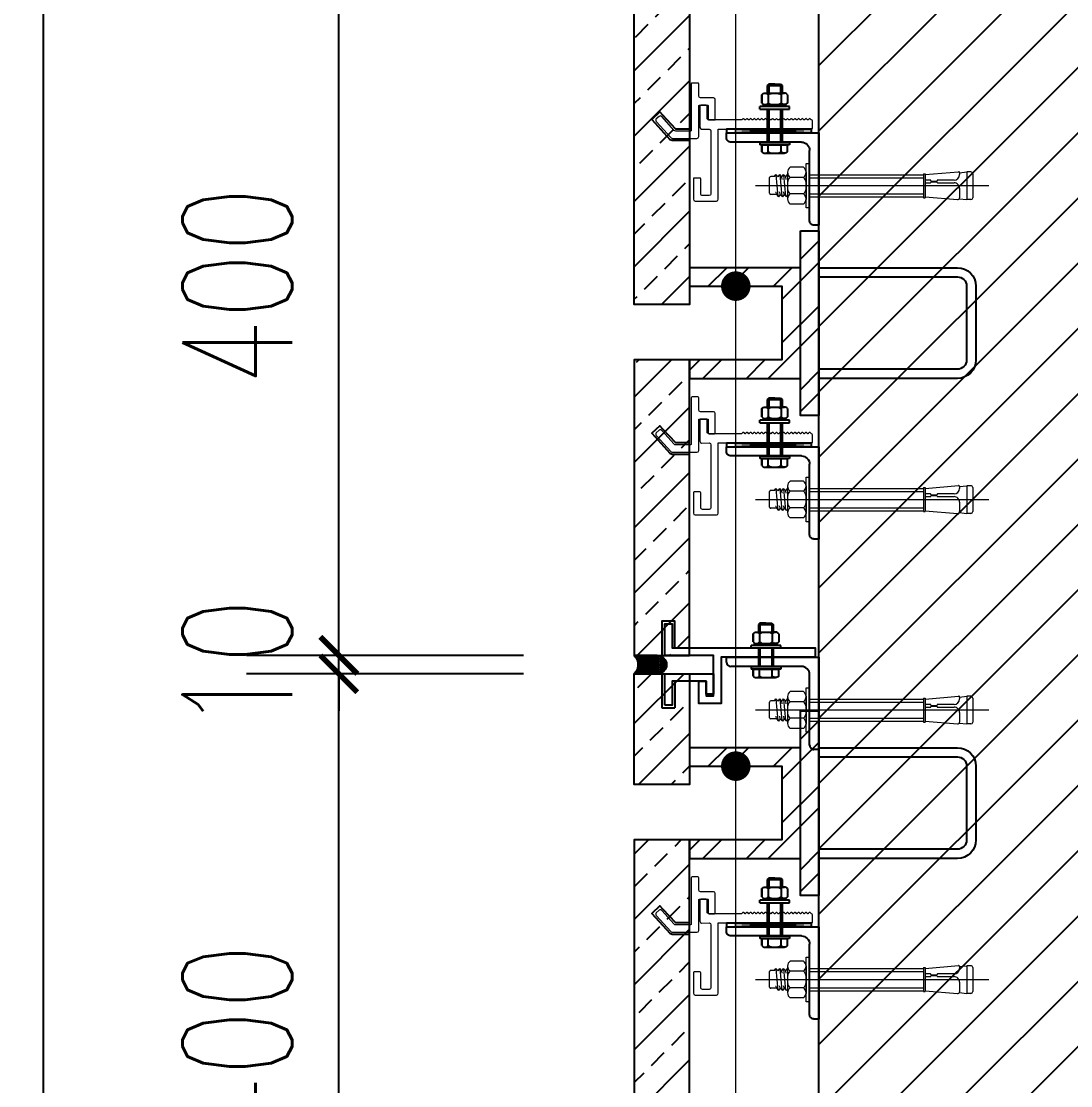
# Model space of a CAD drawing. Header units: millimetres. Extents: x 0 to 16820, y -11520 to 11880.
# Drawn here: x 10538 to 11106, y -5333 to -4757 of the extents above; entities that cross this region are included whole.
import ezdxf

# ---------------------------------------------------------------- set-up
doc = ezdxf.new("R2010")
doc.units = ezdxf.units.MM
doc.header["$LTSCALE"] = 1000
doc.linetypes.add('CENTER2', pattern=[1.125, 0.75, -0.125, 0.125, -0.125])
for name, color, linetype, lineweight in [('00-SGT-中心线', 1, 'CENTER2', 15), ('00-SGT-零部件', 31, 'Continuous', 9), ('A-ANNO-DIMS', 3, 'Continuous', 13), ('A-ANNO-IDEN-TEXT', 3, 'Continuous', 13), ('标注层', 1, 'Continuous', 18)]:
    doc.layers.add(name, color=color, linetype=linetype, lineweight=lineweight)
for name, color, linetype in [('A-SECT_WINDOW', 50, 'Continuous'), ('A-WALL', 6, 'Continuous'), ('A-WALL-HATCH', 252, 'Continuous'), ('GC', 2, 'Continuous'), ('PJ', 4, 'Continuous'), ('TC', 4, 'Continuous')]:
    doc.layers.add(name, color=color, linetype=linetype)
doc.styles.add('_TCH_DIM_T3', font='SIMPLEX', dxfattribs={"width": 0.7058823529411765, "bigfont": 'GBCBIG'})
doc.dimstyles.new('_TCH_ARCH&&20', dxfattribs={"dimtxt": 59.5, "dimasz": 20, "dimexe": 50, "dimexo": 60, "dimgap": 25.25, "dimtad": 1, "dimdec": 0, "dimzin": 0, "dimdsep": 46, "dimtxsty": '_TCH_DIM_T3', "dimblk": 'ARCHTICK', "dimcen": 0.09, "dimclrt": 7, "dimazin": 2, "dimtfac": 1, "dimtdec": 0, "dimtix": 1, "dimtmove": 2, "dimatfit": 3, "dimfxl": 20, "dimtolj": 1, "dimtzin": 0, "dimarcsym": 0})

# ---------------------------------------------------------------- blocks, each defined once
blk = doc.blocks.new('*U4')
at = {"layer": '00-SGT-中心线', "ltscale": 10}
blk.add_line((0, 29.34199742970259), (0, -97.09416626991697), dxfattribs=at)
at = {"layer": '00-SGT-零部件'}
for p, q in [((-4.736191685547965, 18.01676917992017), (-6, 16.82317243849366)), ((-5.782367659896408, 17.02871409303589), (5.799042426005144, 18.13170552979091)), ((-4.736191685547965, 18.01676917992017), (-4.736191685564336, 21.09853807983245)), ((-4.736191685547965, 18.01676917992017), (-3.367066011571296, 18.16889425480394)), ((-4.17431930220755, 21.66041046319469), (4.3230026333149, 21.66041046321243)), ((4.884875016673504, 19.12686683762786), (4.884875016673504, 21.09853807985701)), ((4.884875016673504, 19.12686683762786), (6.000000000000909, 18.32149879412009)), ((4.884875016673504, 17.26832519875188), (6.000000000000909, 18.32149879412009)), ((7.232422517313353, 12.00245722191039), (-7.232422517312443, 12.00245722191084)), ((-4.73619168555706, 15.91042198917557), (-6, 16.82317243849366)), ((-4.73619168555706, 15.91042198917557), (-6, 14.71682524775724)), ((-4.73619168555706, 13.80407479843916), (-6, 14.71682524775724)), ((-4.73619168555706, 13.80407479843916), (-6, 12.61047805702083)), ((-5.158124997537016, 12.00245722191039), (-6, 12.61047805702083)), ((-5.782367659898227, 14.92236690229902), (5.799042426006054, 16.02535833905358)), ((-5.782367659898227, 12.81601971156306), (5.799042426005144, 13.91901114831762)), ((-4.73619168555706, 15.91042198917557), (-3.367066011578572, 16.06254706405934)), ((-4.73619168555706, 13.80407479843916), (-3.367066011578572, 13.95619987332293)), ((3.367066011581301, 14.86942978708157), (4.736191685567064, 15.02155486196489)), ((3.367066011581301, 12.76308259634516), (4.736191685567064, 12.91520767122847)), ((4.736191685567064, 17.12790205270176), (4.884875016673504, 17.26832519875188)), ((4.736191685567064, 17.12790205270176), (6.000000000000909, 16.21515160338367)), ((4.736191685567064, 15.02155486196489), (4.884875016673504, 15.16197800801547)), ((4.736191685567064, 15.02155486196489), (6.000000000000909, 14.1088044126468)), ((4.736191685567064, 12.91520767122847), (6.000000000000909, 14.1088044126468)), ((4.736191685567064, 12.91520767122847), (6.000000000000909, 12.00245722191039)), ((4.884875016673504, 15.16197800801547), (6.000000000000909, 16.21515160338367)), ((-10, 3.405201388231944), (-10, 10.57370933172842)), ((-4.464845034626705, 3.405201388231944), (-4.464845034626705, 10.57370933172842)), ((4.464845034625796, 3.405201388231944), (4.464845034625796, 10.57370933172842)), ((9.99999999999909, 3.405201388232399), (9.99999999999909, 10.57370933172842)), ((7.480640591999872, 1.976453498049523), (-7.595985666152956, 1.976453498049523)), ((7.232422517313353, 1.976453498049977), (-7.232422517312443, 1.976453498049523)), ((-6.066155294115561, 4.547473508864641e-13), (-6.066155294115561, -61.61544928868852)), ((-4.439330033724218, 4.547473508864641e-13), (-4.439330033724218, -61.61544928868852)), ((4.307019445493097, 4.547473508864641e-13), (4.307019445493097, -61.61544928868852)), ((5.933844705884439, 4.547473508864641e-13), (5.933844705884439, -61.61544928868852)), ((-6.066155294115561, -62.61544928868898), (-7.589683113720639, -80.0724479317696)), ((6.433844705884439, -61.61544928868898), (-6.566155294115561, -61.61544928868898)), ((-6.566155294115561, -61.61544928868898), (-6.566155294115561, -62.61544928868898)), ((-6.566155294115561, -61.61544928868898), (-6.566155294115561, -62.61544928868898)), ((6.433844705884439, -62.61544928868898), (-6.566155294115561, -62.61544928868898)), ((1.556551403090452, -62.61544928868898), (1.556551403090452, -65.43316538027238)), ((2.989860005764967, -65.43316538027238), (2.989860005764967, -62.61544928868898)), ((5.935707454563271, -62.61528774290855), (7.527219112326748, -80.63414713555994)), ((6.433844705884439, -61.61544928868898), (6.433844705884439, -62.61544928868898)), ((6.433844705884439, -61.61544928868898), (6.433844705884439, -62.61544928868898)), ((1.873205704426255, -65.6331653802722), (1.756551403089361, -65.6331653802722)), ((1.756551403089361, -69.0797955965104), (1.873205704426255, -69.0797955965104)), ((2.073205704426982, -65.83316538027248), (2.073205704426982, -68.87979559651058)), ((2.473205704426618, -65.83316538027248), (2.473205704426618, -68.87979559651058)), ((2.673205704427346, -65.6331653802722), (2.78986000576424, -65.6331653802722)), ((2.78986000576424, -69.0797955965104), (2.673205704427346, -69.0797955965104)), ((1.556551403090452, -69.27979559651021), (1.556551403090452, -78.19570890802743)), ((2.989860005764967, -78.19570890802743), (2.989860005764967, -69.27979559651021)), ((-7.566155294115561, -87.33999999999969), (-7.566155294115561, -85.1243320524768)), ((7.433376175614285, -85.10269156370805), (-7.56568676383813, -85.10269156370805)), ((-7.098554450286429, -81.06101395349287), (-7.564285553576156, -85.08113199914396)), ((-1.443448596909548, -81.19570890802743), (-6.597308823579624, -81.19570890802743)), ((7.031023437043586, -81.19570890802743), (5.989860005764967, -81.19570890802743)), ((6.982272524638574, -81.19570890802743), (7.43197496535231, -85.08113199914396)), ((7.433844705884439, -87.33999999999969), (7.433844705884439, -85.1243320524768)), ((6.433844705884439, -88.33999999999969), (-6.566155294115561, -88.33999999999969))]:
    blk.add_line(p, q, dxfattribs=at)
blk.add_lwpolyline([(12.01884732376766, 1.871557887453037), (12.01884732376857, -9.094947017729282e-13), (-12.01884732376857, 4.547473508864641e-13), (-12.01884732376857, 1.871557887454401)], close=True, dxfattribs=at)
for centre, radius, start, end in [((-4.174319302206641, 21.09853807983245), 0.5618723833588902, 90.00000000010422, 180.0000000003648), ((4.323002633315809, 21.09853807985701), 0.5618723833588902, 0, 90.00000000010422), ((-7.232422517312443, 8.607594586231698), 3.394862635679373, 35.39036733621974, 144.6096326637803), ((-1.697267551942787, 8.607594586231698), 3.394862635679373, 90, 144.6096326637803), ((1.697267551940968, 8.607594586228515), 3.394862635679373, 35.39036733621974, 90), ((7.232422517313353, 8.607594586231698), 3.394862635679373, 35.39036733621974, 144.6096326637803), ((-7.232422517312443, 5.371316133728669), 3.394862635679373, 215.3903673361985, 324.6096326637802), ((-1.697267551942787, 5.371316133728669), 3.394862635679373, 215.3903673361985, 270), ((1.697267551940058, 5.371316133729124), 3.394862635679373, 270, 324.6096326637802), ((7.232422517313353, 5.371316133729124), 3.394862635679373, 215.3903673361985, 324.6096326637802), ((1.756551403089361, -65.43316538027238), 0.2, 180, 270), ((1.756551403089361, -69.27979559651021), 0.2, 90, 180), ((1.873205704426255, -65.83316538027248), 0.2, 0, 90), ((1.873205704426255, -68.87979559651012), 0.2, 270, 0), ((2.673205704427346, -65.83316538027248), 0.2, 90, 180), ((2.673205704427346, -68.87979559651012), 0.2, 180, 270), ((2.78986000576424, -65.43316538027238), 0.2, 270, 0), ((2.78986000576424, -69.27979559651021), 0.2, 0, 90), ((-6.597308823579624, -80.19570890802743), 1, 172.9196595749124, 270), ((-1.443448596909548, -78.19570890802743), 3, 270, 0), ((5.989860005764967, -78.19570890802743), 3, 180, 270), ((7.031023437043586, -80.69570890802743), 0.5, 270, 7.072405750483319), ((-7.066155294115561, -85.1243320524768), 0.5, 175.0434586997319, 180), ((6.933844705884439, -85.1243320524768), 0.5, 0, 4.956541300268078), ((-6.566155294115561, -87.33999999999969), 1, 180, 270), ((6.433844705884439, -87.33999999999969), 1, 270, 0)]:
    blk.add_arc(centre, radius, start, end, dxfattribs=at)
blk = doc.blocks.new('shicagj01')
for p, q in [((15.93297245167196, 12.89063540915959), (15.93297245167196, 14.29232732299715)), ((31.93297245167196, 12.89063540915959), (15.93297245167196, 12.89063540915959)), ((31.93297245167196, 12.89063540915959), (15.93297245167196, 12.89063540915959))]:
    blk.add_line(p, q)
at = {"layer": 'A-SECT_WINDOW', "color": 4}
blk.add_lwpolyline([(70, 2.061156200128607), (77.53263650478038, 2.061156200128607), (84.454322103702, 9.582275118213147), (86.08478692997596, 11.3052678554086), (90.49635110808595, 7.245305424905382), (80.64163187885424, -3.567286982550286), (79.54295317844662, -4.02237460098695), (70, -4.02237460098695)], dxfattribs=at)
at = {"layer": 'GC'}
for p, q in [((0, 0), (0, -50)), ((50, 0), (0, 0)), ((50, -2.666666666627862), (50, 0)), ((9.5, -5), (47.66678379393124, -5)), ((5.000000000029104, -47.6666666666697), (5, -9.5)), ((0, -50), (2.666666666686069, -50))]:
    blk.add_line(p, q, dxfattribs=at)
for centre, radius, start, end in [((9.5, -9.5), 4.500000000000001, 90, 180), ((47.66678379393124, -2.666666666656965), 2.333333333343035, 270.0000000012506, 1.250644989626358e-09), ((2.666666666700621, -47.66666666667152), 2.33333333332849, 269.9999999991662, 359.9999999993747)]:
    blk.add_arc(centre, radius, start, end, dxfattribs=at)
at = {"layer": 'PJ'}
for p, q in [((20.70399321056902, 26.29741359432228), (19.93297245167196, 25.57852069986984)), ((19.93297245167196, 25.57852069986984), (19.93297245167196, 21.48704534838907)), ((23.93297245167196, 26.29741359432228), (20.70399321056902, 26.29741359432228)), ((23.93297245167196, 26.29741359432228), (27.16195169184357, 26.29741359432228)), ((27.16195169184357, 26.29741359432228), (27.93297245167196, 25.57852069986984)), ((27.93297245167196, 25.57852069986984), (27.93297245167196, 21.48704534838907)), ((17.00987431779504, 20.62566065648571), (17.00476922094822, 16.15371201513335)), ((29.17669800389558, 21.48704534838907), (18.69435199536383, 21.48704534838907)), ((20.46887083631009, 20.63243565149605), (20.46887083631009, 16.15371201513335)), ((27.39707406703383, 20.62566065648571), (27.39707406703383, 16.15371201513335)), ((30.86117568146437, 20.62566065648571), (30.86117568146437, 16.15371201513335)), ((30.86117568146437, 16.15371201513335), (30.86117568146437, 20.62566065648571)), ((15.93297245167196, 14.29232732299715), (23.93297245167196, 14.29232732299715)), ((15.93297245167196, 12.89063540915959), (15.93297245167196, 14.29232732299715)), ((15.93297245167196, 14.29232732299715), (23.93297245167196, 14.29232732299715)), ((17.83047012612224, 14.29232732299715), (17.83047012612224, 15.29232732299715)), ((30.03547477629036, 15.29232732299715), (17.83047012612224, 15.29232732299715)), ((17.83047012612224, 14.29232732299715), (17.83047012612224, 15.29232732299715)), ((30.03547477629036, 15.29232732299715), (17.83047012612224, 15.29232732299715)), ((29.17669800389558, 15.29232732299715), (18.69435199536383, 15.29232732299715)), ((29.17669800389558, 15.29232732299715), (18.69435199536383, 15.29232732299715)), ((19.93297245167196, 12.89063540915959), (19.93517030775547, -5)), ((23.93297245167196, 15.29232732299715), (22.93297245167196, 14.29232732299715)), ((23.93297245167196, 15.29232732299715), (22.93297245167196, 14.29232732299715)), ((24.93297245167196, 15.29232732299715), (23.93297245167196, 14.29232732299715)), ((24.93297245167196, 15.29232732299715), (23.93297245167196, 14.29232732299715)), ((23.93297245167196, 14.29232732299715), (31.93297245167196, 14.29232732299715)), ((23.93297245167196, 14.29232732299715), (31.93297245167196, 14.29232732299715)), ((27.93297245167196, 12.89063540915959), (27.93517030775547, -5)), ((30.03547477629036, 14.29232732299715), (30.03547477629036, 15.29232732299715)), ((30.03547477629036, 14.29232732299715), (30.03547477629036, 15.29232732299715)), ((31.93297245167196, 12.89063540915959), (31.93297245167196, 14.29232732299715)), ((31.93297245167196, 12.89063540915959), (31.93297245167196, 14.29232732299715)), ((15.93517030775547, -5), (15.93517030775547, -6.401691914070398)), ((31.93517030775547, -5), (15.93517030775547, -5)), ((31.93517030775547, -5), (31.93517030775547, -6.401691914070398)), ((15.93517030775547, -6.401691914070398), (23.93517030775547, -6.401691914070398)), ((17.01207217480987, -10.20697388844565), (17.00696707796305, -6.401691914070398)), ((30.86337353847921, -6.401691914070398), (17.00696707796305, -6.401691914070398)), ((29.17889586091042, -11.06835858058184), (18.69654985237867, -11.06835858058184)), ((20.47106869332492, -10.21374888368882), (20.47106869332492, -6.401691914070398)), ((23.93517030775547, -6.401691914070398), (31.93517030775547, -6.401691914070398)), ((27.39927192311734, -10.20697388844565), (27.39927192311734, -6.401691914070398)), ((30.86337353847921, -6.401691914070398), (30.86337353847921, -10.20697388844565)), ((30.86337353847921, -10.20697388844565), (30.86337353847921, -6.401691914070398))]:
    blk.add_line(p, q, dxfattribs=at)
at = {"layer": 'PJ', "color": 4}
for p, q in [((27.93297245167196, 25.57852069986984), (19.93297245167196, 25.57852069986984)), ((20.70399321056902, 26.29741359432228), (20.70399321056902, 21.48704534838907)), ((27.16195169184357, 26.29741359432228), (27.16195169184357, 21.48704534838907)), ((20.70399321056902, 12.89063540915959), (20.70619106758386, -5)), ((27.16195169184357, 12.89063540915959), (27.1641495488584, -5))]:
    blk.add_line(p, q, dxfattribs=at)
at = {"layer": 'PJ'}
for points in [[(17.00987431779504, 20.62566065648571), (17.39830854907632, 21.12553361523896), (18.70997237414122, 21.83487695665099), (20.07708795368671, 21.15485871979035), (20.47397593315691, 20.62566065648571)], [(30.86117568146437, 20.62566065648571), (30.47274145018309, 21.12553361523896), (29.16107762604952, 21.83487695665099), (27.79396204650402, 21.15485871979035), (27.39707406703383, 20.62566065648571)], [(17.00987431779504, 16.15371201513335), (17.39830854907632, 15.65383905614726), (18.70997237414122, 14.94449571496807), (20.07708795368671, 15.62451395159587), (20.47397593315691, 16.15371201513335)], [(30.86117568146437, 16.15371201513335), (30.47274145018309, 15.65383905614726), (29.16107762604952, 14.94449571496807), (27.79396204650402, 15.62451395159587), (27.39707406703383, 16.15371201513335)], [(17.01207217480987, -10.20697388844565), (17.40050640609115, -10.70684684743173), (18.71217023115605, -11.41619018884376), (20.07928581070155, -10.73617195198312), (20.47617379017174, -10.20697388844565)], [(30.86337353847921, -10.20697388844565), (30.47493930719793, -10.70684684743173), (29.16327548213303, -11.41619018884376), (27.79615990258753, -10.73617195198312), (27.39927192311734, -10.20697388844565)]]:
    blk.add_open_spline(points, degree=3, knots=[0.3570821910104875, 0.3570821910104875, 0.3570821910104875, 0.3570821910104875, 3.194996817566816, 6.160692541941708, 6.16069254194258, 6.16069254194258, 6.16069254194258], dxfattribs=at)
for points in [[(27.39707406703383, 20.62566065648571), (26.67474957369268, 21.53236019285396), (23.92562922928482, 21.44721550378017), (21.20588177349418, 21.52139019360766), (20.46887083631009, 20.62566065648571)], [(27.39707406703383, 16.15371201513335), (26.67474957369268, 15.2470124787651), (23.92562922928482, 15.33215716783889), (21.20588177349418, 15.25798247777857), (20.46887083631009, 16.15371201513335)], [(27.39927192311734, -10.20697388844565), (26.67694743070751, -11.11367342504673), (23.92782708629966, -11.02852873597294), (21.20807963050902, -11.10270342580043), (20.47106869332492, -10.20697388844565)]]:
    blk.add_open_spline(points, degree=3, dxfattribs=at)
at = {"layer": 'TC'}
for p, q in [((3.986989681608975, 0), (50, 1.977625401224941)), ((50, 0), (3.986989681608975, 1.977625401224941))]:
    blk.add_line(p, q, dxfattribs=at)
blk.add_lwpolyline([(50, 0), (3.986989681608975, 0), (3.986989681608975, 1.977625401224941), (50, 1.977625401224941)], close=True, dxfattribs=at)
at = {"layer": '标注层', "color": 3}
for points in [[(57.09999999962747, 18.97762540122494), (64.09999999962747, 18.97762540122494, 0.4142135623730951), (65.09999999962747, 19.97762540122494), (65.09999999962747, 26.47762540122494, -0.4142135623730951), (65.59999999962747, 26.97762540122494), (68.59999999962747, 26.97762540122494, -0.4142135623730951), (69.09999999962747, 26.47762540122494), (69.09999999962747, 1.477625401224941, 0.4142135622615043), (69.5999999994383, 0.977625401224941), (75.09999930672348, 0.9776253991294652), (77.56806018752832, 0.9776253988966346, 0.2118373020225766), (78.3093600327702, 1.306451397917044), (85.13108878410276, 8.840930474028028, -0.4142135623424851), (86.54356263015507, 8.911056318249848), (88.06383267696947, 7.534601518651471, -0.4142135623730988), (88.06383267696947, 6.120387956267223), (80.05114759228309, -2.72948138226684, -0.1989123673889224), (79.34404081106186, -3.022374601107458), (75.09999931510538, -3.022374601103365), (66.09999999936554, -3.022374598772785, -0.4142135622973235), (65.09999999962747, -2.022374598774149), (65.09999999962747, 14.47762540122449, 0.4142135623730951), (64.59999999962747, 14.97762540122403), (60.39999999944121, 14.97762540121266, 0.4142135623731585), (59.89999999945576, 14.47762540122585), (59.89999999944121, 7.477625401224032, -0.4142135623724862), (59.39999999944121, 6.977625401224941), (56.59999999962747, 6.977625401224941, -0.4142135623730951), (56.09999999962747, 7.477625401224941), (56.09999999962747, 17.97762540122494, -0.4142135623730951)], [(3.476072914665565, 6.514899478292136, -0.4142086842266536), (3.976064587135625, 7.01489947822256, 0.1989195807668306), (4.188204948091879, 7.102767443751418), (4.763950799162558, 7.678513294352342, -0.4141998663947955), (5.188204948091879, 7.678503375031141), (5.763930960230937, 7.102777363360929, 0.4142272582440173), (6.188204948091879, 7.102767443750054), (6.763950799162558, 7.678513294352342, -0.4141998663949034), (7.188204948091879, 7.678503375031141), (7.763930960230937, 7.102777363362748, 0.4142272582460972), (8.18820494809188, 7.102767443750054), (8.763950799162558, 7.678513294353252, -0.4141998663935105), (9.18820494809188, 7.678503375031141), (9.763930960230937, 7.102777363362293, 0.4142272582454105), (10.18820494809188, 7.102767443750054), (10.76395079916256, 7.678513294353252, -0.4141998663935105), (11.18820494809188, 7.678503375031141), (11.76393094079685, 7.102777382791373, 0.4142272850731338), (12.18820494809188, 7.102767443748235), (12.76395081858936, 7.678513313783242, -0.4141998395674745), (13.18820494809188, 7.67850337503296), (13.76393094079685, 7.102777382791373, 0.4142272850728984), (14.18820494809188, 7.102767443748235), (14.76395081859664, 7.678513313784606, -0.4141998395660815), (15.18820494809188, 7.67850337503296), (15.76393094079685, 7.102777382791373, 0.4142272850728984), (16.18820494809188, 7.102767443748235), (16.76395081858936, 7.678513313783242, -0.4141998395674697), (17.18820494809188, 7.67850337503296), (17.76393094079685, 7.102777382791373, 0.4142272850728984), (18.18820494809188, 7.102767443748235), (18.76395081858936, 7.678513313783242, -0.4141998395674697), (19.18820494809188, 7.67850337503296), (19.76393094079685, 7.102777382791373, 0.4142272850728984), (20.18820494809188, 7.102767443748235), (20.76395081858936, 7.678513313783242, -0.4141998395674697), (21.18820494809188, 7.67850337503296), (21.76393094079685, 7.102777382791373, 0.4142272850728984), (22.18820494809188, 7.102767443748235), (22.76395081858936, 7.678513313783242, -0.4141998395674697), (23.18820494809188, 7.67850337503296), (23.76393094079685, 7.102777382791373, 0.4142272850728984), (24.18820494809188, 7.102767443748235), (24.76395081858936, 7.678513313783242, -0.4141998395674697), (25.18820494809188, 7.67850337503296), (25.76393094079685, 7.102777382791373, 0.4142272850728984), (26.18820494809188, 7.102767443748235), (26.76395081858936, 7.678513313783242, -0.4141998395674697), (27.18820494809188, 7.67850337503296), (27.76393094079685, 7.102777382791373, 0.4142272850728984), (28.18820494809188, 7.102767443748235), (28.76395081858936, 7.678513313783242, -0.4141998395674697), (29.18820494809188, 7.67850337503296), (29.76393094079685, 7.102777382791373, 0.4142272850729008), (30.18820494809188, 7.102767443748235), (30.76395081858936, 7.678513313783242, -0.4141998395674697), (31.18820494809188, 7.67850337503296), (31.76393094079685, 7.102777382791373, 0.4142272850729008), (32.18820494809188, 7.102767443748235), (32.76395081858936, 7.678513313783242, -0.4141998395674697), (33.18820494809188, 7.67850337503296), (33.76393094079685, 7.102777382791373, 0.4142272850729008), (34.18820494809188, 7.102767443748235), (34.76395081858936, 7.678513313783242, -0.4141998395674697), (35.18820494809188, 7.67850337503296), (35.76393094079685, 7.102777382791373, 0.4142272850729008), (36.18820494809188, 7.102767443748235), (36.76395081858936, 7.678513313783242, -0.4141998395674697), (37.18820494809188, 7.67850337503296), (37.76393094079685, 7.102777382791373, 0.4142272850729008), (38.18820494809188, 7.102767443748235), (38.76395081858936, 7.678513313783242, -0.4141998395674709), (39.18820494809188, 7.67850337503296), (39.76393094079685, 7.102777382791828, 0.414227285073595), (40.18820494809188, 7.102767443748235), (40.76395081858936, 7.678513313783242, -0.4141998395674709), (41.18820494809188, 7.67850337503296), (41.76393106779142, 7.102777255799992, 0.1989153379666223), (41.97606246675423, 7.014899478292136), (59.49999999952706, 6.977625401214027, 0.4142135623763437), (60.49999999954161, 7.977625401220394), (60.49999999953434, 14.47762540121812, -0.4142135623734229), (60.99999999953434, 14.97762540121767), (63.99999999953434, 14.97762540121948, -0.4142135623732741), (64.49999999953434, 14.47762540121948), (64.49999999953434, 2.977625401219484, -0.414213562373095), (63.49999999953434, 1.977625401219484), (59.47607291466556, 2.014899478059306, 0.4142135623730951), (58.47607291466556, 1.014899478059306), (58.47607291466556, -32.98504624376255, 0.4142135623730951), (59.47607291466556, -33.98504624376255), (62.97607291466556, -33.98504624375619, 0.4142135623730951), (63.97607291465829, -32.98504624376301), (63.97607291467284, -24.98504624376028, -0.4142135623728287), (64.47607291466556, -24.48504624376619), (67.47607291466556, -24.4850462437621, -0.4142135623734489), (67.97607291466556, -24.98504624376255), (67.97607291466556, -35.98504624376255, -0.4142135623730951), (66.97607291466556, -36.98504624376255), (55.47607291466556, -36.98504624376255, -0.4142135623730951), (54.47607291466556, -35.98504624376255), (54.47607291466556, 2.014899478059306), (3.976072914665565, 2.014899478059306, -0.4142135623730951), (3.476072914665565, 2.514899478059306)]]:
    blk.add_lwpolyline(points, format="xyb", close=True, dxfattribs=at)
blk = doc.blocks.new('_ArchTick')
at = {"color": 0, "linetype": 'ByBlock', "const_width": 0.15}
blk.add_lwpolyline([(-0.5, -0.5), (0.5, 0.5)], dxfattribs=at)
blk = doc.blocks.new('*D272')
at = {"layer": 'A-ANNO-DIMS', "color": 0, "lineweight": -2, "transparency": 16777216}
for p, q in [((10810.03662605998, -4340.002554152171), (10500.03662605797, -4340.002554152171)), ((10550.03662605797, -5640.002554152172), (10550.03662605797, -4340.002554152171)), ((10810.03662605594, -5640.002554152172), (10500.03662605797, -5640.002554152172))]:
    blk.add_line(p, q, dxfattribs=at)
at = {"layer": 'Defpoints', "color": 0, "transparency": 16777216}
for p in [(10550.03662605797, -4340.002554152171), (10870.03662605998, -4340.002554152171), (10870.03662605594, -5640.002554152172)]:
    blk.add_point(p, dxfattribs=at)
at = {"layer": 'A-ANNO-DIMS', "color": 0, "lineweight": -2, "transparency": 16777216, "xscale": 20, "yscale": 20, "zscale": 20}
for p, rotation in [((10550.03662605797, -4340.002554152171), 90), ((10550.03662605797, -5640.002554152172), 270)]:
    blk.add_blockref('_ArchTick', p, dxfattribs=dict(at, rotation=rotation))
at = {"layer": 'A-ANNO-DIMS', "color": 7, "transparency": 16777216, "insert": (10495.03662605796, -4990.002554152175), "char_height": 59.5, "attachment_point": 5, "rotation": 90, "style": '_TCH_DIM_T3'}
blk.add_mtext('\\A1;1300', dxfattribs=at)
blk = doc.blocks.new('*D276')
at = {"layer": 'A-ANNO-DIMS', "color": 0, "lineweight": -2, "transparency": 16777216}
for p, q in [((10810.03662605762, -5110.002554256816), (10660.03662605364, -5110.002554256816)), ((10710.03662605364, -5510.002554256816), (10710.03662605364, -5110.002554256816)), ((10810.03662605638, -5510.002554256816), (10660.03662605364, -5510.002554256816))]:
    blk.add_line(p, q, dxfattribs=at)
at = {"layer": 'Defpoints', "color": 0, "transparency": 16777216}
for p in [(10710.03662605364, -5110.002554256816), (10870.03662605762, -5110.002554256816), (10870.03662605638, -5510.002554256816)]:
    blk.add_point(p, dxfattribs=at)
at = {"layer": 'A-ANNO-DIMS', "color": 0, "lineweight": -2, "transparency": 16777216, "xscale": 20, "yscale": 20, "zscale": 20}
for p, rotation in [((10710.03662605364, -5110.002554256816), 90), ((10710.03662605364, -5510.002554256816), 270)]:
    blk.add_blockref('_ArchTick', p, dxfattribs=dict(at, rotation=rotation))
at = {"layer": 'A-ANNO-DIMS', "color": 7, "transparency": 16777216, "insert": (10655.03662605364, -5310.002554256819), "char_height": 59.5, "attachment_point": 5, "rotation": 90, "style": '_TCH_DIM_T3'}
blk.add_mtext('\\A1;400', dxfattribs=at)
blk = doc.blocks.new('*D277')
at = {"layer": 'A-ANNO-DIMS', "color": 0, "lineweight": -2, "transparency": 16777216}
for p, q in [((10710.03662605428, -5100.002554256815), (10710.03662605428, -5080.002554256815)), ((10810.03662605766, -5100.002554256815), (10660.03662605428, -5100.002554256815)), ((10710.03662605428, -5110.002554256813), (10710.03662605428, -5100.002554256815)), ((10810.03662605762, -5110.002554256813), (10660.03662605428, -5110.002554256813)), ((10710.03662605428, -5110.002554256813), (10710.03662605428, -5130.002554256813))]:
    blk.add_line(p, q, dxfattribs=at)
at = {"layer": 'Defpoints', "color": 0, "transparency": 16777216}
for p in [(10710.03662605428, -5100.002554256815), (10870.03662605766, -5100.002554256815), (10870.03662605762, -5110.002554256813)]:
    blk.add_point(p, dxfattribs=at)
at = {"layer": 'A-ANNO-DIMS', "color": 0, "lineweight": -2, "transparency": 16777216, "xscale": 20, "yscale": 20, "zscale": 20}
for p, rotation in [((10710.03662605428, -5100.002554256815), 270), ((10710.03662605428, -5110.002554256813), 90)]:
    blk.add_blockref('_ArchTick', p, dxfattribs=dict(at, rotation=rotation))
at = {"layer": 'A-ANNO-DIMS', "color": 7, "transparency": 16777216, "insert": (10655.03662605428, -5105.002554256816), "char_height": 59.5, "attachment_point": 5, "rotation": 90, "style": '_TCH_DIM_T3'}
blk.add_mtext('\\A1;10', dxfattribs=at)
blk = doc.blocks.new('*D278')
at = {"layer": 'A-ANNO-DIMS', "color": 0, "lineweight": -2, "transparency": 16777216}
for p, q in [((10810.0366260589, -4700.002554256817), (10660.03662605492, -4700.002554256817)), ((10710.03662605492, -5100.002554256817), (10710.03662605492, -4700.002554256817)), ((10810.03662605766, -5100.002554256817), (10660.03662605492, -5100.002554256817))]:
    blk.add_line(p, q, dxfattribs=at)
at = {"layer": 'Defpoints', "color": 0, "transparency": 16777216}
for p in [(10710.03662605492, -4700.002554256817), (10870.0366260589, -4700.002554256817), (10870.03662605766, -5100.002554256817)]:
    blk.add_point(p, dxfattribs=at)
at = {"layer": 'A-ANNO-DIMS', "color": 0, "lineweight": -2, "transparency": 16777216, "xscale": 20, "yscale": 20, "zscale": 20}
for p, rotation in [((10710.03662605492, -4700.002554256817), 90), ((10710.03662605492, -5100.002554256817), 270)]:
    blk.add_blockref('_ArchTick', p, dxfattribs=dict(at, rotation=rotation))
at = {"layer": 'A-ANNO-DIMS', "color": 7, "transparency": 16777216, "insert": (10655.03662605491, -4900.00255425682), "char_height": 59.5, "attachment_point": 5, "rotation": 90, "style": '_TCH_DIM_T3'}
blk.add_mtext('\\A1;400', dxfattribs=at)
blk = doc.blocks.new('*U6')
at = {"layer": '00-SGT-中心线', "ltscale": 10}
blk.add_line((0, 29.34199742970259), (0, -97.09416626991697), dxfattribs=at)
at = {"layer": '00-SGT-零部件'}
for p, q in [((-4.736191685547965, 18.01676917992017), (-6, 16.82317243849366)), ((-5.782367659896408, 17.02871409303589), (5.799042426005144, 18.13170552979091)), ((-4.736191685547965, 18.01676917992017), (-4.736191685564336, 21.09853807983245)), ((-4.736191685547965, 18.01676917992017), (-3.367066011571296, 18.16889425480394)), ((-4.17431930220755, 21.66041046319469), (4.3230026333149, 21.66041046321243)), ((4.884875016673504, 19.12686683762786), (4.884875016673504, 21.09853807985701)), ((4.884875016673504, 19.12686683762786), (6.000000000000909, 18.32149879412009)), ((4.884875016673504, 17.26832519875188), (6.000000000000909, 18.32149879412009)), ((7.232422517313353, 12.00245722191039), (-7.232422517312443, 12.00245722191084)), ((-4.73619168555706, 15.91042198917557), (-6, 16.82317243849366)), ((-4.73619168555706, 15.91042198917557), (-6, 14.71682524775724)), ((-4.73619168555706, 13.80407479843916), (-6, 14.71682524775724)), ((-4.73619168555706, 13.80407479843916), (-6, 12.61047805702083)), ((-5.158124997537016, 12.00245722191039), (-6, 12.61047805702083)), ((-5.782367659898227, 14.92236690229902), (5.799042426006054, 16.02535833905358)), ((-5.782367659898227, 12.81601971156306), (5.799042426005144, 13.91901114831762)), ((-4.73619168555706, 15.91042198917557), (-3.367066011578572, 16.06254706405934)), ((-4.73619168555706, 13.80407479843916), (-3.367066011578572, 13.95619987332293)), ((3.367066011581301, 14.86942978708157), (4.736191685567064, 15.02155486196489)), ((3.367066011581301, 12.76308259634516), (4.736191685567064, 12.91520767122847)), ((4.736191685567064, 17.12790205270176), (4.884875016673504, 17.26832519875188)), ((4.736191685567064, 17.12790205270176), (6.000000000000909, 16.21515160338367)), ((4.736191685567064, 15.02155486196489), (4.884875016673504, 15.16197800801547)), ((4.736191685567064, 15.02155486196489), (6.000000000000909, 14.1088044126468)), ((4.736191685567064, 12.91520767122847), (6.000000000000909, 14.1088044126468)), ((4.736191685567064, 12.91520767122847), (6.000000000000909, 12.00245722191039)), ((4.884875016673504, 15.16197800801547), (6.000000000000909, 16.21515160338367)), ((-10, 3.405201388231944), (-10, 10.57370933172842)), ((-4.464845034626705, 3.405201388231944), (-4.464845034626705, 10.57370933172842)), ((4.464845034625796, 3.405201388231944), (4.464845034625796, 10.57370933172842)), ((9.99999999999909, 3.405201388232399), (9.99999999999909, 10.57370933172842)), ((7.480640591999872, 1.976453498049523), (-7.595985666152956, 1.976453498049523)), ((7.232422517313353, 1.976453498049977), (-7.232422517312443, 1.976453498049523)), ((-6.066155294115561, 4.547473508864641e-13), (-6.066155294115561, -61.61544928868852)), ((-4.439330033724218, 4.547473508864641e-13), (-4.439330033724218, -61.61544928868852)), ((4.307019445493097, 4.547473508864641e-13), (4.307019445493097, -61.61544928868852)), ((5.933844705884439, 4.547473508864641e-13), (5.933844705884439, -61.61544928868852)), ((-6.066155294115561, -62.61544928868898), (-7.589683113720639, -80.0724479317696)), ((6.433844705884439, -61.61544928868898), (-6.566155294115561, -61.61544928868898)), ((-6.566155294115561, -61.61544928868898), (-6.566155294115561, -62.61544928868898)), ((-6.566155294115561, -61.61544928868898), (-6.566155294115561, -62.61544928868898)), ((6.433844705884439, -62.61544928868898), (-6.566155294115561, -62.61544928868898)), ((1.556551403090452, -62.61544928868898), (1.556551403090452, -65.43316538027238)), ((2.989860005764967, -65.43316538027238), (2.989860005764967, -62.61544928868898)), ((5.935707454563271, -62.61528774290855), (7.527219112326748, -80.63414713555994)), ((6.433844705884439, -61.61544928868898), (6.433844705884439, -62.61544928868898)), ((6.433844705884439, -61.61544928868898), (6.433844705884439, -62.61544928868898)), ((1.873205704426255, -65.6331653802722), (1.756551403089361, -65.6331653802722)), ((1.756551403089361, -69.0797955965104), (1.873205704426255, -69.0797955965104)), ((2.073205704426982, -65.83316538027248), (2.073205704426982, -68.87979559651058)), ((2.473205704426618, -65.83316538027248), (2.473205704426618, -68.87979559651058)), ((2.673205704427346, -65.6331653802722), (2.78986000576424, -65.6331653802722)), ((2.78986000576424, -69.0797955965104), (2.673205704427346, -69.0797955965104)), ((1.556551403090452, -69.27979559651021), (1.556551403090452, -78.19570890802743)), ((2.989860005764967, -78.19570890802743), (2.989860005764967, -69.27979559651021)), ((-7.566155294115561, -87.33999999999969), (-7.566155294115561, -85.1243320524768)), ((7.433376175614285, -85.10269156370805), (-7.56568676383813, -85.10269156370805)), ((-7.098554450286429, -81.06101395349287), (-7.564285553576156, -85.08113199914396)), ((-1.443448596909548, -81.19570890802743), (-6.597308823579624, -81.19570890802743)), ((7.031023437043586, -81.19570890802743), (5.989860005764967, -81.19570890802743)), ((6.982272524638574, -81.19570890802743), (7.43197496535231, -85.08113199914396)), ((7.433844705884439, -87.33999999999969), (7.433844705884439, -85.1243320524768)), ((6.433844705884439, -88.33999999999969), (-6.566155294115561, -88.33999999999969))]:
    blk.add_line(p, q, dxfattribs=at)
blk.add_lwpolyline([(12.01884732376766, 1.871557887453037), (12.01884732376857, -9.094947017729282e-13), (-12.01884732376857, 4.547473508864641e-13), (-12.01884732376857, 1.871557887454401)], close=True, dxfattribs=at)
for centre, radius, start, end in [((-4.174319302206641, 21.09853807983245), 0.5618723833588902, 90.00000000010422, 180.0000000003648), ((4.323002633315809, 21.09853807985701), 0.5618723833588902, 0, 90.00000000010422), ((-7.232422517312443, 8.607594586231698), 3.394862635679373, 35.39036733621974, 144.6096326637803), ((-1.697267551942787, 8.607594586231698), 3.394862635679373, 90, 144.6096326637803), ((1.697267551940968, 8.607594586228515), 3.394862635679373, 35.39036733621974, 90), ((7.232422517313353, 8.607594586231698), 3.394862635679373, 35.39036733621974, 144.6096326637803), ((-7.232422517312443, 5.371316133728669), 3.394862635679373, 215.3903673361985, 324.6096326637802), ((-1.697267551942787, 5.371316133728669), 3.394862635679373, 215.3903673361985, 270), ((1.697267551940058, 5.371316133729124), 3.394862635679373, 270, 324.6096326637802), ((7.232422517313353, 5.371316133729124), 3.394862635679373, 215.3903673361985, 324.6096326637802), ((1.756551403089361, -65.43316538027238), 0.2, 180, 270), ((1.756551403089361, -69.27979559651021), 0.2, 90, 180), ((1.873205704426255, -65.83316538027248), 0.2, 0, 90), ((1.873205704426255, -68.87979559651012), 0.2, 270, 0), ((2.673205704427346, -65.83316538027248), 0.2, 90, 180), ((2.673205704427346, -68.87979559651012), 0.2, 180, 270), ((2.78986000576424, -65.43316538027238), 0.2, 270, 0), ((2.78986000576424, -69.27979559651021), 0.2, 0, 90), ((-6.597308823579624, -80.19570890802743), 1, 172.9196595749124, 270), ((-1.443448596909548, -78.19570890802743), 3, 270, 0), ((5.989860005764967, -78.19570890802743), 3, 180, 270), ((7.031023437043586, -80.69570890802743), 0.5, 270, 7.072405750483319), ((-7.066155294115561, -85.1243320524768), 0.5, 175.0434586997319, 180), ((6.933844705884439, -85.1243320524768), 0.5, 0, 4.956541300268078), ((-6.566155294115561, -87.33999999999969), 1, 180, 270), ((6.433844705884439, -87.33999999999969), 1, 270, 0)]:
    blk.add_arc(centre, radius, start, end, dxfattribs=at)
blk = doc.blocks.new('A$C57A61827')
for p, q in [((-8, -7.890635409159586), (8, -7.890635409159586)), ((-8.002197856083512, -17.89063540915959), (7.997802143916488, -17.89063540915959))]:
    blk.add_line(p, q)
at = {"color": 4}
for p, q in [((-3.228979240171611, -7.890635409159586), (-3.231177097186446, -17.89063540915959)), ((3.228979241102934, -7.890635409159586), (3.226781384088099, -17.89063540915959))]:
    blk.add_line(p, q, dxfattribs=at)
at = {"layer": 'PJ'}
for p, q in [((-5.243725552223623, 0.7057745300699025), (5.238620456308126, 0.7057745300699025)), ((-3.228979240171611, 5.516142776003107), (-4, 4.79724988155067)), ((-4, 4.79724988155067), (-4, 0.7057745300699025)), ((-4, 4.79724988155067), (4, 4.79724988155067)), ((-3.228979240171611, 5.516142776003107), (-3.228979240171611, 0.7057745300699025)), ((0, 5.516142776003107), (-3.228979240171611, 5.516142776003107)), ((0, 5.516142776003107), (3.228979241102934, 5.516142776003107)), ((3.228979241102934, 5.516142776003107), (4, 4.79724988155067)), ((3.228979241102934, 5.516142776003107), (3.228979241102934, 0.7057745300699025)), ((4, 4.79724988155067), (4, 0.7057745300699025)), ((-6.928203229792416, -0.1556101618334651), (-6.928203229792416, -4.627558803185821)), ((-6.928203229792416, -4.627558803185821), (-6.928203229792416, -0.1556101618334651)), ((-6.102502324618399, -6.488943495322019), (-6.102502324618399, -5.488943495322019)), ((-6.102502324618399, -5.488943495322019), (6.102502325549722, -5.488943495322019)), ((-5.243725552223623, -5.488943495322019), (5.238620456308126, -5.488943495322019)), ((-3.464101615361869, -0.1556101618334651), (-3.464101615361869, -4.627558803185821)), ((-1, -5.488943495322019), (0, -6.488943495322019)), ((0, -5.488943495322019), (1, -6.488943495322019)), ((3.464101615361869, -0.1488351668231189), (3.464101615361869, -4.627558803185821)), ((6.102502325549722, -6.488943495322019), (6.102502325549722, -5.488943495322019)), ((6.92309813387692, -0.1556101618334651), (6.928203230723739, -4.627558803185821)), ((-8, -7.890635409159586), (-8, -6.488943495322019)), ((0, -6.488943495322019), (-8, -6.488943495322019)), ((-4, -7.890635409159586), (-4.002197856083512, -17.89063540915959)), ((8, -6.488943495322019), (0, -6.488943495322019)), ((4, -7.890635409159586), (3.997802143916488, -17.89063540915959)), ((8, -7.890635409159586), (8, -6.488943495322019)), ((-8.002197856083512, -17.89063540915959), (-8.002197856083512, -19.29232732322998)), ((-0.002197856083512306, -19.29232732322998), (-8.002197856083512, -19.29232732322998)), ((-6.930401086807251, -19.29232732322998), (-6.930401086807251, -23.09760929760523)), ((-6.930401086807251, -23.09760929760523), (-6.930401086807251, -19.29232732322998)), ((-6.930401086807251, -19.29232732322998), (6.926005373708904, -19.29232732322998)), ((-3.466299471445382, -23.09760929760523), (-3.466299471445382, -19.29232732322998)), ((7.997802143916488, -19.29232732322998), (-0.002197856083512306, -19.29232732322998)), ((3.461903758347034, -23.10438429284841), (3.461903758347034, -19.29232732322998)), ((6.920900276862085, -23.09760929760523), (6.926005373708904, -19.29232732322998)), ((7.997802143916488, -17.89063540915959), (7.997802143916488, -19.29232732322998)), ((-5.245923409238458, -23.95899398974143), (5.236422599293292, -23.95899398974143))]:
    blk.add_line(p, q, dxfattribs=at)
for points in [[(-6.928203229792416, -0.1556101618334651), (-6.539768998511136, 0.3442627969197929), (-5.228105174377561, 1.053606138331816), (-3.860989594832063, 0.3735879014711827), (-3.464101615361869, -0.1556101618334651)], [(6.92309813387692, -0.1556101618334651), (6.534663902595639, 0.3442627969197929), (5.223000077530742, 1.053606138331816), (3.855884497985244, 0.3735879014711827), (3.45899651851505, -0.1556101618334651)], [(-6.928203229792416, -4.627558803185821), (-6.539768998511136, -5.127431762171909), (-5.228105174377561, -5.836775103351101), (-3.860989594832063, -5.156756866723299), (-3.464101615361869, -4.627558803185821)], [(6.92309813387692, -4.627558803185821), (6.534663902595639, -5.127431762171909), (5.223000077530742, -5.836775103351101), (3.855884497985244, -5.156756866723299), (3.45899651851505, -4.627558803185821)], [(-6.930401086807251, -23.09760929760523), (-6.54196685552597, -23.59748225659132), (-5.230303030461073, -24.30682559800334), (-3.863187450915575, -23.62680736114271), (-3.466299471445382, -23.09760929760523)], [(6.920900276862085, -23.09760929760523), (6.532466045580804, -23.59748225659132), (5.220802220515907, -24.30682559800334), (3.853686640970409, -23.62680736114271), (3.456798661500216, -23.09760929760523)]]:
    blk.add_open_spline(points, degree=3, knots=[0.3570821910104875, 0.3570821910104875, 0.3570821910104875, 0.3570821910104875, 3.194996817566816, 6.160692541941708, 6.16069254194258, 6.16069254194258, 6.16069254194258], dxfattribs=at)
for points in [[(-3.464101615361869, -0.1556101618334651), (-2.741777122020721, 0.7510893745347857), (0.007343222387135029, 0.6659446854609996), (2.727090678177774, 0.7401193752884865), (3.464101615361869, -0.1556101618334651)], [(-3.464101615361869, -4.627558803185821), (-2.741777122020721, -5.534258339554071), (0.007343222387135029, -5.449113650480285), (2.727090678177774, -5.523288340540603), (3.464101615361869, -4.627558803185821)], [(-3.466299471445382, -23.09760929760523), (-2.743974979035556, -24.00430883420631), (0.005145365372300148, -23.91916414513253), (2.724892821162939, -23.99333883496001), (3.461903758347034, -23.09760929760523)]]:
    blk.add_open_spline(points, degree=3, dxfattribs=at)
blk = doc.blocks.new('A$C33CE6B52')
at = {"layer": 'A-WALL-HATCH'}
h = blk.add_hatch(dxfattribs=at)
h.set_pattern_fill('ANSI31', color=256, scale=0.3125000000024645, angle=1.90833280887811e-14, style=0)
h.set_pattern_definition([(45.00000000000001, (-56813.94116667652, 3885.032193870181), (-0.3507912547320304, 0.3507912547320302), [])])
edge = h.paths.add_edge_path()
edge.add_line((-87.38406405036221, 0.9999999306860445), (-99.88187194148486, 1.000000000794444))
edge.add_arc((-105.1318719414849, -3.999999999205556), 7.25, -43.602818972703574, 43.602818972703574, ccw=False)
edge.add_line((-99.88187194148486, -8.999999999205556), (-87.38155211765115, -9.000000208297024))
edge.add_arc((-87.38280808491254, -4.000000138806627), 5.000000227235769, 179.9999999999896, 270.0143923241541, ccw=False)
edge.add_arc((-87.38280808491254, -4.000000138806172), 5.000000227235432, 90.01439230339338, 179.9999999999948, ccw=False)
h = blk.add_hatch(dxfattribs=at)
h.set_pattern_fill('HONEY', color=256, scale=0.3125000000024645, angle=1.90833280887811e-14, style=0)
h.set_pattern_definition([(1.90833280887811e-14, (-56816.44116667652, 3885.032193870181), (0.7441406250058684, 0.4296296875033884), [0.4960937500039123, -0.9921875000078246]), (120, (-56816.44116667652, 3885.032193870181), (-0.7441405361008382, 0.4296298414914178), [0.4960937500039123, -0.9921875000078246]), (60.00000000000001, (-56816.44116667652, 3885.032193870181), (8.890503013542624e-08, 0.8592595289948058), [-0.9921875000078246, 0.4960937500039123])])
edge = h.paths.add_edge_path()
edge.add_arc((-87.38280808491254, -4.000000138805717), 5.000000227236678, 0, 360)
at = {"color": 6}
blk.add_lwpolyline([(-1.881871941499412, 7.275957614183426e-12), (-52.88187194148486, 6.78028300171718e-10), (-52.88187194148486, -24.99999999932197), (-64.88187194148486, -24.99999999932197), (-64.88187194148486, -12.99999999932197), (-60.88187194148486, -12.99999999932197), (-60.88187194148486, -20.99999999932197), (-56.88187194148486, -20.99999999932197), (-56.88187194148486, 1.000000000678028), (-83.38187194148486, 1.000000000678028), (-83.38187194148486, 18.00000000067803), (-79.38187194148486, 18.00000000067803), (-79.38187194148486, 5.000000000678028), (-1.881871941499412, 5.000000000000455)], close=True, dxfattribs=at)
at = {"color": 1}
blk.add_lwpolyline([(-83.38187194148486, -25.99999999932197), (-83.38187194148486, -8.999999999321972), (-56.88187194148486, -8.999999999321972), (-56.88187194148486, -19.99999999932197), (-60.88187194148486, -19.99999999932197), (-60.88187194148486, -12.99999999932197), (-79.38187194148486, -12.99999999932197), (-79.38187194142665, -25.99999999920556), (-83.38187194148486, -25.99999999932197)], dxfattribs=at)
at = {"layer": 'A-SECT_WINDOW', "color": 2}
for p, q in [((-84.88187194148486, -8.999999999205556), (-84.88187194148486, -27.49999999920556)), ((-77.88187194148486, -12.99999999932197), (-77.88187194148486, -27.49999999920556)), ((-84.88187194148486, -27.49999999920556), (-77.88187194148486, -27.49999999920556))]:
    blk.add_line(p, q, dxfattribs=at)
blk.add_lwpolyline([(-77.88187194148486, 5.000000000678028), (-77.88187194148486, 19.50000000067803), (-84.88187194148486, 19.50000000067803), (-84.88187194148486, 1.000000000794444)], dxfattribs=at)
at = {"layer": 'A-WALL-HATCH'}
blk.add_lwpolyline([(-87.38406405036221, 0.9999999306860445), (-99.88187194148486, 1.000000000794444, -0.4), (-99.88187194148486, -8.999999999205556), (-87.38155211945559, -9.000000208297024)], format="xyb", dxfattribs=at)
blk.add_lwpolyline([(-87.38406405036221, 0.9999999306860445), (-99.88187194148486, 1.000000000794444, -0.4), (-99.88187194148486, -8.999999999205556), (-87.38155211765115, -9.000000208297024, -0.4142871371432224), (-92.38280831214797, -4.000000138805717, -0.4141399915365092)], format="xyb", close=True, dxfattribs=at)
blk.add_circle((-87.38280808491254, -4.000000138805717), 5.000000227236678, dxfattribs=at)
at = {"layer": 'GC'}
for p, q in [((-49.88187194149941, -2.666666666627407), (-49.88187194149941, 4.547473508864641e-13)), ((-49.88187194149941, 4.547473508864641e-13), (0.1181280585005879, 4.547473508864641e-13)), ((0.1181280585005879, 4.547473508864641e-13), (0.1181280585005879, -49.99999999999955)), ((-9.381871941499412, -4.999999999999545), (-47.54865573543066, -4.999999999999545)), ((-4.881871941528516, -47.66666666666924), (-4.881871941499412, -9.499999999999545)), ((0.1181280585005879, -49.99999999999955), (-2.548538608185481, -49.99999999999955))]:
    blk.add_line(p, q, dxfattribs=at)
for centre, radius, start, end in [((-47.54865573543066, -2.666666666656511), 2.333333333343035, 179.9999999987494, 269.9999999987493), ((-9.381871941499412, -9.499999999999545), 4.500000000000002, 0, 90), ((-2.548538608200033, -47.66666666667106), 2.333333333328491, 180.0000000006253, 270.0000000008338)]:
    blk.add_arc(centre, radius, start, end, dxfattribs=at)
blk.add_blockref('A$C57A61827', (-28.57044814957771, 12.89063540916004))

msp = doc.modelspace()

# ---------------------------------------------------------------- hatches: boundary and pattern name
at = {"layer": 'A-WALL-HATCH'}
h = msp.add_hatch(dxfattribs=at)
h.set_pattern_fill('天然石材', color=256, scale=5)
h.set_pattern_definition([(45, (0, 8.975567499999999), (-17.6776766007315, 17.6776766007315), []), (45, (8.6936125, 0), (-17.6776766007315, 17.6776766007315), [9.868425, -5.6391])])
edge = h.paths.add_edge_path()
edge.add_arc((10899.99561850503, -4369.961569826242), 29.95902047855344, 89.9675513142621, 180.0783813888695, ccw=False)
edge.add_line((10900.01258538805, -4340.00255415217), (11280.06066673199, -4340.00255415217))
edge.add_arc((11280.07763361501, -4369.961569826241), 29.95902047855334, -0.07838138887120749, 90.03244868573802, ccw=False)
edge.add_line((11310.03662606001, -4370.00255415217), (10870.03662606004, -4370.00255415217))
h.paths.add_polyline_path([(10900.03662831412, -4380.00255415217), (10870.03662831412, -4380.00255415217), (10870.03662831412, -4690.002554256716), (10900.03662831412, -4690.002554256716)])
h.paths.add_polyline_path([(11280.03662605597, -4380.00255415217), (11310.03662605597, -4380.00255415217), (11310.03662605597, -4690.002554256716), (11280.03662605597, -4690.002554256716)])
h.paths.add_polyline_path([(11280.0366283141, -4700.002554256716), (11310.0366283141, -4700.002554256716), (11310.0366283141, -5100.002554256716), (11280.0366283141, -5100.002554256716)])
h.paths.add_polyline_path([(10900.03662831412, -4940.00255415217), (10870.03662831412, -4940.00255415217), (10870.03662831412, -5100.002554256716), (10900.03662831412, -5100.002554256716)])
h.paths.add_polyline_path([(10900.03662831412, -5200.00255415217), (10870.03662831412, -5200.00255415217), (10870.03662831412, -5510.002554256716), (10900.03662831412, -5510.002554256716)])
h.paths.add_polyline_path([(11280.0366283141, -5110.002554256716), (11310.0366283141, -5110.002554256716), (11310.0366283141, -5510.002554256716), (11280.0366283141, -5510.002554256716)])
h.paths.add_polyline_path([(11280.03662814683, -5520.002554256716), (11310.03662814683, -5520.002554256716), (11310.03662605599, -5630.002748318884), (11280.03662605599, -5630.002748318884)])
h.paths.add_polyline_path([(10900.03662814686, -5540.00255415217), (10870.03662814686, -5540.00255415217), (10870.03662605597, -5630.002748318884), (10900.03662605597, -5630.002748318884)])
h.paths.add_polyline_path([(10870.03662831412, -5110.002554256716), (10900.03662831412, -5110.002554256716), (10900.03662831412, -5170.00255415217), (10870.03662831412, -5170.00255415217)])
h.paths.add_polyline_path([(10870.03662605599, -4700.002554256716), (10900.03662831412, -4700.002554256716), (10900.03662831412, -4910.00255415217), (10870.03662605599, -4910.00255415217)])
h = msp.add_hatch(dxfattribs=at)
h.set_pattern_fill('普通砖', color=256, scale=10)
h.set_pattern_definition([(45, (0, 17.951135), (-17.6776766007315, 17.6776766007315), [])])
h.paths.add_polyline_path([(10970.03662605598, -6050.00255415217), (10970.03662605598, -4540.00255415217), (11210.03662605598, -4540.00255415217), (11210.03662605598, -6050.00255415217), (11270.03662605598, -6050.00255415217), (11270.03662605598, -6140.00255415217), (11330.03662605598, -6140.00255415217), (11330.03662605598, -6230.00255415217), (11390.03662605598, -6230.00255415217), (11390.03662605598, -6320.00255415217), (11450.03662605598, -6320.00255415217), (11450.03662605598, -6410.00255415217), (11510.03662605598, -6410.00255415217), (11510.03662605598, -6500.00255415217), (11570.03662605598, -6500.00255415217), (11570.03662605598, -6590.00255415217), (10610.03662605598, -6590.00255415217), (10610.03662605598, -6500.00255415217), (10670.03662605598, -6500.00255415217), (10670.03662605598, -6410.00255415217), (10730.03662605598, -6410.00255415217), (10730.03662605598, -6320.00255415217), (10790.03662605598, -6320.00255415217), (10790.03662605598, -6230.00255415217), (10850.03662605598, -6230.00255415217), (10850.03662605598, -6140.00255415217), (10910.03662605598, -6140.00255415217), (10910.03662605598, -6050.00255415217)])
h = msp.add_hatch(dxfattribs=at)
h.set_pattern_fill('金属', color=256, scale=10)
h.set_pattern_definition([(45, (9101.943841913451, 6373.305278608994), (-17.67766952966369, 17.67766952966369), []), (45, (9113.728954913451, 6373.305278608994), (-17.67766952966369, 17.67766952966369), [])])
h.paths.add_polyline_path([(10960.03662848139, -4870.00255415217), (10970.03662848139, -4870.00255415217), (10970.03662848139, -4970.00255415217), (10960.03662848139, -4970.00255415217)])
h.paths.add_polyline_path([(10900.03662848139, -4900.00255415217), (10950.03662848139, -4900.00255415217), (10950.03662848139, -4940.00255415217), (10900.03662848139, -4940.00255415217), (10900.03662848139, -4950.00255415217), (10960.03662848139, -4950.00255415217), (10960.03662848139, -4890.00255415217), (10900.03662848139, -4890.00255415217)])
h = msp.add_hatch(dxfattribs=at)
h.set_pattern_fill('金属', color=256, scale=10)
h.set_pattern_definition([(45, (9101.943841913451, 6113.305278504447), (-17.67766952966369, 17.67766952966369), []), (45, (9113.728954913451, 6113.305278504447), (-17.67766952966369, 17.67766952966369), [])])
h.paths.add_polyline_path([(10960.03662848139, -5130.002554256716), (10970.03662848139, -5130.002554256716), (10970.03662848139, -5230.002554256716), (10960.03662848139, -5230.002554256716)])
h.paths.add_polyline_path([(10900.03662848139, -5160.002554256716), (10950.03662848139, -5160.002554256716), (10950.03662848139, -5200.002554256716), (10900.03662848139, -5200.002554256716), (10900.03662848139, -5210.002554256716), (10960.03662848139, -5210.002554256716), (10960.03662848139, -5150.002554256716), (10900.03662848139, -5150.002554256716)])

# ---------------------------------------------------------------- linework, layer by layer
at = {"layer": 'A-ANNO-IDEN-TEXT'}
for p in [(10925.03662605599, -4900.00255415217), (10925.03662831412, -5500.002554256716), (10925.03662848139, -5160.002554256716)]:
    msp.add_line(p, (10925.03662606004, -4180.002554256716), dxfattribs=at)
at = {"layer": 'A-ANNO-IDEN-TEXT', "const_width": 8}
for points in [[(10925.03662605597, -4904.00255415217, 1), (10925.03662605602, -4896.00255415217, 1)], [(10925.03662849127, -5164.002554256716, 1), (10925.03662847151, -5156.002554256716, 1)]]:
    msp.add_lwpolyline(points, format="xyb", close=True, dxfattribs=at)
at = {"layer": 'A-WALL'}
msp.add_lwpolyline([(10970.03662605598, -6050.00255415217), (10970.03662605598, -4540.00255415217), (11210.03662605598, -4540.00255415217), (11210.03662605598, -6050.00255415217)], dxfattribs=at)
at = {"layer": 'A-WALL-HATCH'}
for points in [[(10870.03662605599, -4700.002554256716), (10900.03662831412, -4700.002554256716), (10900.03662831412, -4910.00255415217), (10870.03662605599, -4910.00255415217)], [(10960.03662848139, -4870.00255415217), (10970.03662848139, -4870.00255415217), (10970.03662848139, -4970.00255415217), (10960.03662848139, -4970.00255415217)], [(10900.03662848139, -4900.00255415217), (10950.03662848139, -4900.00255415217), (10950.03662848139, -4940.00255415217), (10900.03662848139, -4940.00255415217), (10900.03662848139, -4950.00255415217), (10960.03662848139, -4950.00255415217), (10960.03662848139, -4890.00255415217), (10900.03662848139, -4890.00255415217)], [(10900.03662831412, -4940.00255415217), (10870.03662831412, -4940.00255415217), (10870.03662831412, -5100.002554256716), (10900.03662831412, -5100.002554256716)], [(10870.03662831412, -5110.002554256716), (10900.03662831412, -5110.002554256716), (10900.03662831412, -5170.00255415217), (10870.03662831412, -5170.00255415217)], [(10960.03662848139, -5130.002554256716), (10970.03662848139, -5130.002554256716), (10970.03662848139, -5230.002554256716), (10960.03662848139, -5230.002554256716)], [(10900.03662848139, -5160.002554256716), (10950.03662848139, -5160.002554256716), (10950.03662848139, -5200.002554256716), (10900.03662848139, -5200.002554256716), (10900.03662848139, -5210.002554256716), (10960.03662848139, -5210.002554256716), (10960.03662848139, -5150.002554256716), (10900.03662848139, -5150.002554256716)], [(10900.03662831412, -5200.00255415217), (10870.03662831412, -5200.00255415217), (10870.03662831412, -5510.002554256716), (10900.03662831412, -5510.002554256716)]]:
    msp.add_lwpolyline(points, close=True, dxfattribs=at)
for points in [[(10970.03662848139, -4890.00255415217), (11045.03662848139, -4890.00255415217, -0.4142135623730951), (11055.03662848139, -4900.00255415217), (11055.03662848139, -4940.00255415217, -0.4142135623730951), (11045.03662848139, -4950.00255415217), (10970.03662848138, -4950.00255415217)], [(10970.03662848139, -4895.00255415217), (11045.03662848139, -4895.00255415217, -0.414213562373095), (11050.03662848139, -4900.00255415217), (11050.03662848139, -4940.00255415217, -0.414213562373095), (11045.03662848139, -4945.00255415217), (10970.03662848138, -4945.00255415217)], [(10970.03662848139, -5150.002554256716), (11045.03662848139, -5150.002554256716, -0.4142135623730951), (11055.03662848139, -5160.002554256716), (11055.03662848139, -5200.002554256716, -0.4142135623730951), (11045.03662848139, -5210.002554256716), (10970.03662848138, -5210.002554256716)], [(10970.03662848139, -5155.002554256716), (11045.03662848139, -5155.002554256716, -0.414213562373095), (11050.03662848139, -5160.002554256716), (11050.03662848139, -5200.002554256716, -0.414213562373095), (11045.03662848139, -5205.002554256716), (10970.03662848138, -5205.002554256716)]]:
    msp.add_lwpolyline(points, format="xyb", dxfattribs=at)

# ---------------------------------------------------------------- block references
at = {"extrusion": (0, 0, -1), "xscale": -1, "zscale": -1}
msp.add_blockref('A$C33CE6B52', (-10969.91849799748, -5101.002554257511), dxfattribs=at)
at = {"layer": '00-SGT-零部件', "extrusion": (0, 0, -1), "xscale": -1, "zscale": -1, "rotation": 270}
for name, p in [('*U4', (-10965.03662605599, -4845.563512926465)), ('*U4', (-10965.03662605599, -5015.563512926465)), ('*U6', (-10965.03662605877, -5129.585887624731)), ('*U4', (-10965.03662605599, -5275.563512926465))]:
    msp.add_blockref(name, p, dxfattribs=at)
at = {"layer": 'A-SECT_WINDOW', "color": 2, "xscale": -1}
for p in [(10970.03662605599, -4816.980179553395), (10970.03662605599, -4986.980179553395), (10970.03662605599, -5246.980179553395)]:
    msp.add_blockref('shicagj01', p, dxfattribs=at)

# ---------------------------------------------------------------- dimensions: what is measured, and where the dimension line sits
at = {"layer": 'A-ANNO-DIMS'}
for p1, p2, distance, picture, middle in [((10870.03662605594, -5640.00255415217), (10870.03662605998, -4340.002554152169), 320.00000000201, '*D272', (10495.03662605796, -4990.002554152175)), ((10870.03662605765, -5100.002554256816), (10870.0366260589, -4700.002554256816), 160.00000000397995, '*D278', (10655.03662605491, -4900.00255425682)), ((10870.03662605762, -5110.002554256811), (10870.03662605765, -5100.002554256813), 160.0000000033706, '*D277', (10655.03662605428, -5105.002554256816)), ((10870.03662605638, -5510.002554256815), (10870.03662605762, -5110.002554256814), 160.00000000397995, '*D276', (10655.03662605364, -5310.002554256819))]:
    dim = msp.add_aligned_dim(p1=p1, p2=p2, distance=distance, dimstyle='_TCH_ARCH&&20', dxfattribs=at)
    dim.commit()
    dim.dimension.update_dxf_attribs({"geometry": picture, "text_midpoint": middle})

doc.saveas('drawing.dxf')
